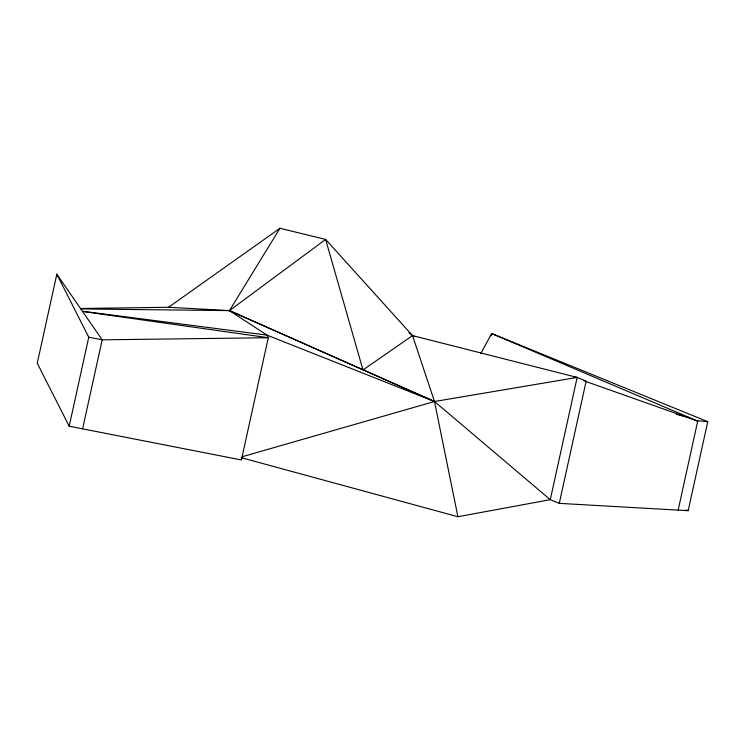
<?xml version="1.0" encoding="UTF-8"?>
<svg xmlns="http://www.w3.org/2000/svg" width="745" height="745" viewBox="0 0 745 745"><rect width="100%" height="100%" fill="white"/><g stroke="black" fill="none" stroke-linecap="round" stroke-linejoin="round"><path stroke-width="1.12" d="M69.183 426.224L88.757 337.206L56.825 274.207L37.25 363.234L69.183 426.224L241.408 459.972L268.284 337.727L266.933 335.101L229.479 310.618L168.556 307.275L80.507 308.495M82.602 428.859L102.177 339.832L56.825 274.207L57.235 276.432M491.179 335.799L491.672 333.546L707.75 421.67L688.175 510.697L559.281 503.35L550.285 499.671L434.484 401.508L229.479 310.618L80.674 308.924M408.93 332.68L412.534 335.604L577.161 377.426L550.285 499.671L457.905 516.732L241.184 457.654M559.281 503.35L586.157 381.105L577.161 377.426L573.706 377.007M678.146 510.129L697.72 421.102L491.672 333.546L480.683 353.754M577.161 377.426L434.484 401.508L229.479 310.618L279.943 228.268L325.63 239.434L412.534 335.604L414.648 336.591M229.479 310.618L325.63 239.434L362.992 369.948L412.534 335.604L434.484 401.508L457.905 516.732M168.556 307.275L279.943 228.268M242.293 456.704L434.484 401.508L266.933 335.101L82.797 311.261M695.467 420.534L707.75 421.67M82.816 311.503L268.284 337.727L102.177 339.832L88.757 337.206M583.866 380.769L697.72 421.102M676.32 414.378L688.715 417.424M686.024 509.813L688.175 510.697"/></g></svg>
